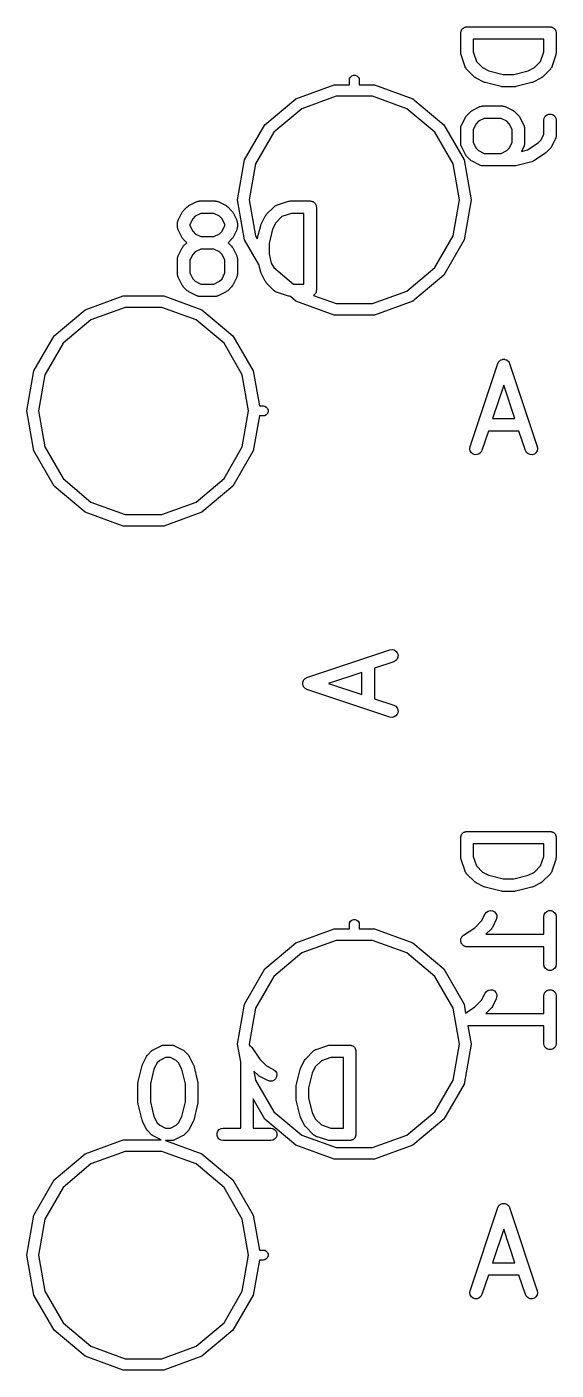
# Model space of a CAD drawing. Extents: x 102.4 to 200.8, y -140.7 to -44.8.
# Drawn here: x 124.32 to 130.7, y -73.78 to -57.61 of the extents above; entities that cross this region are included whole.
import ezdxf

# ---------------------------------------------------------------- set-up
doc = ezdxf.new("R2010")
doc.units = 0
doc.header["$MEASUREMENT"] = 0
doc.layers.add('BLACK', color=7, linetype='CONTINUOUS')

msp = doc.modelspace()

# ---------------------------------------------------------------- linework, layer by layer
at = {"layer": 'BLACK', "linetype": 'CONTINUOUS'}
for p, q in [((129.552, -57.6819), (129.554, -57.6754)), ((129.552, -57.92), (129.552, -57.6819)), ((129.554, -57.6689), (129.556, -57.6627)), ((129.554, -57.6754), (129.554, -57.6689)), ((129.556, -57.6627), (129.557, -57.6563)), ((129.557, -57.6563), (129.56, -57.6506)), ((129.56, -57.6506), (129.562, -57.6444)), ((129.562, -57.6444), (129.567, -57.6394)), ((129.567, -57.6394), (129.57, -57.6337)), ((129.57, -57.6337), (129.575, -57.6295)), ((129.575, -57.6295), (129.579, -57.6245)), ((129.579, -57.6245), (129.585, -57.6212)), ((129.585, -57.6212), (129.59, -57.617)), ((129.59, -57.617), (129.596, -57.6147)), ((129.596, -57.6147), (129.602, -57.6114)), ((129.602, -57.6114), (129.608, -57.6103)), ((129.608, -57.6103), (129.614, -57.608)), ((129.614, -57.608), (129.621, -57.608)), ((129.621, -57.608), (129.627, -57.6069)), ((129.627, -57.6069), (130.627, -57.6069)), ((130.627, -57.6069), (130.634, -57.608)), ((130.634, -57.608), (130.64, -57.608)), ((130.64, -57.608), (130.647, -57.6103)), ((130.647, -57.6103), (130.653, -57.6114)), ((130.653, -57.6114), (130.659, -57.6147)), ((130.659, -57.6147), (130.665, -57.617)), ((130.665, -57.617), (130.67, -57.6212)), ((130.67, -57.6212), (130.676, -57.6245)), ((130.676, -57.6245), (130.68, -57.6295)), ((130.68, -57.6295), (130.685, -57.6337)), ((130.685, -57.6337), (130.688, -57.6394)), ((130.688, -57.6394), (130.692, -57.6444)), ((130.692, -57.6444), (130.695, -57.6506)), ((130.695, -57.6506), (130.698, -57.6563)), ((130.698, -57.6563), (130.699, -57.6627)), ((130.699, -57.6627), (130.701, -57.6689)), ((130.701, -57.6689), (130.701, -57.6754)), ((130.701, -57.6754), (130.702, -57.6819)), ((130.702, -57.6819), (130.702, -57.92)), ((129.702, -57.7569), (129.702, -57.9078)), ((130.552, -57.7569), (129.702, -57.7569)), ((130.552, -57.9078), (130.552, -57.7569)), ((129.554, -57.9318), (129.552, -57.92)), ((129.556, -57.9437), (129.554, -57.9318)), ((129.604, -58.0866), (129.556, -57.9437)), ((129.702, -57.9078), (129.741, -58.0223)), ((129.741, -58.0223), (129.815, -58.0965)), ((130.44, -58.0965), (130.514, -58.0223)), ((130.514, -58.0223), (130.552, -57.9078)), ((130.699, -57.9437), (130.651, -58.0866)), ((130.7, -57.9318), (130.699, -57.9437)), ((130.702, -57.92), (130.7, -57.9318)), ((128.223, -58.2108), (128.24, -58.1972)), ((128.24, -58.1972), (128.259, -58.19)), ((128.259, -58.19), (128.281, -58.19)), ((128.281, -58.19), (128.3, -58.1972)), ((128.3, -58.1972), (128.317, -58.2108)), ((129.606, -58.0904), (129.604, -58.0866)), ((129.607, -58.0946), (129.606, -58.0904)), ((129.612, -58.1017), (129.607, -58.0946)), ((129.616, -58.1095), (129.612, -58.1017)), ((129.619, -58.1123), (129.616, -58.1095)), ((129.622, -58.1159), (129.619, -58.1123)), ((129.717, -58.2111), (129.622, -58.1159)), ((129.815, -58.0965), (129.892, -58.1349)), ((129.892, -58.1349), (130.065, -58.1783)), ((130.065, -58.1783), (130.19, -58.1783)), ((130.19, -58.1783), (130.363, -58.1349)), ((130.363, -58.1349), (130.44, -58.0965)), ((130.633, -58.1159), (130.538, -58.2111)), ((130.635, -58.1123), (130.633, -58.1159)), ((130.639, -58.1095), (130.635, -58.1123)), ((130.643, -58.1018), (130.639, -58.1095)), ((130.648, -58.0946), (130.643, -58.1018)), ((130.649, -58.0904), (130.648, -58.0946)), ((130.651, -58.0866), (130.649, -58.0904)), ((127.567, -58.472), (128.026, -58.305)), ((128.026, -58.305), (128.21, -58.305)), ((128.21, -58.2448), (128.213, -58.2292)), ((128.21, -58.305), (128.21, -58.2448)), ((128.213, -58.2292), (128.223, -58.2108)), ((128.317, -58.2108), (128.327, -58.2292)), ((128.327, -58.2292), (128.33, -58.2448)), ((128.33, -58.2448), (128.33, -58.305)), ((128.33, -58.305), (128.514, -58.305)), ((128.514, -58.305), (128.973, -58.472)), ((129.727, -58.218), (129.717, -58.2111)), ((129.737, -58.2252), (129.727, -58.218)), ((129.832, -58.2728), (129.737, -58.2252)), ((129.84, -58.2751), (129.832, -58.2728)), ((129.847, -58.2785), (129.84, -58.2751)), ((130.038, -58.3261), (129.847, -58.2785)), ((130.047, -58.3267), (130.038, -58.3261)), ((130.056, -58.3283), (130.047, -58.3267)), ((130.199, -58.3283), (130.056, -58.3283)), ((130.208, -58.3267), (130.199, -58.3283)), ((130.217, -58.3261), (130.208, -58.3267)), ((130.407, -58.2785), (130.217, -58.3261)), ((130.415, -58.2751), (130.407, -58.2785)), ((130.423, -58.2728), (130.415, -58.2751)), ((130.518, -58.2252), (130.423, -58.2728)), ((130.528, -58.218), (130.518, -58.2252)), ((130.538, -58.2111), (130.528, -58.218)), ((127.193, -58.786), (127.567, -58.472)), ((128.05, -58.4429), (127.637, -58.5933)), ((128.49, -58.4429), (128.05, -58.4429)), ((128.903, -58.5933), (128.49, -58.4429)), ((128.973, -58.472), (129.347, -58.786)), ((127.637, -58.5933), (127.3, -58.876)), ((129.24, -58.876), (128.903, -58.5933)), ((129.608, -58.696), (129.615, -58.6863)), ((129.615, -58.6863), (129.622, -58.6765)), ((129.622, -58.6765), (129.67, -58.6289)), ((129.67, -58.6289), (129.679, -58.622)), ((129.679, -58.622), (129.689, -58.6148)), ((129.689, -58.6148), (129.784, -58.5672)), ((129.784, -58.5672), (129.788, -58.566)), ((129.788, -58.566), (129.792, -58.5638)), ((129.792, -58.5638), (129.801, -58.5623)), ((129.801, -58.5623), (129.809, -58.5598)), ((129.809, -58.5598), (129.814, -58.56)), ((129.814, -58.56), (129.818, -58.5593)), ((129.818, -58.5593), (130.056, -58.5593)), ((130.056, -58.5593), (130.06, -58.56)), ((130.06, -58.56), (130.065, -58.5598)), ((130.065, -58.5598), (130.073, -58.5623)), ((130.073, -58.5623), (130.082, -58.5638)), ((130.082, -58.5638), (130.085, -58.566)), ((130.085, -58.566), (130.089, -58.5672)), ((130.089, -58.5672), (130.185, -58.6148)), ((130.185, -58.6148), (130.194, -58.622)), ((130.194, -58.622), (130.204, -58.6289)), ((130.204, -58.6289), (130.252, -58.6765)), ((130.252, -58.6765), (130.259, -58.6863)), ((130.259, -58.6863), (130.266, -58.696)), ((130.557, -58.7039), (130.57, -58.6813)), ((130.57, -58.6813), (130.59, -58.6646)), ((130.59, -58.6646), (130.614, -58.6557)), ((130.614, -58.6557), (130.64, -58.6557)), ((130.64, -58.6557), (130.665, -58.6646)), ((130.665, -58.6646), (130.685, -58.6813)), ((130.685, -58.6813), (130.698, -58.7039)), ((126.948, -59.209), (127.193, -58.786)), ((129.347, -58.786), (129.592, -59.209)), ((129.552, -58.8248), (129.553, -58.8205)), ((129.552, -59.0152), (129.552, -58.8248)), ((129.553, -58.8162), (129.555, -58.8078)), ((129.553, -58.8205), (129.553, -58.8162)), ((129.555, -58.8078), (129.557, -58.7991)), ((129.557, -58.7991), (129.559, -58.7954)), ((129.559, -58.7954), (129.56, -58.7912)), ((129.56, -58.7912), (129.608, -58.696)), ((129.737, -58.7739), (129.702, -58.8425)), ((129.702, -58.8425), (129.702, -58.9975)), ((129.767, -58.7435), (129.737, -58.7739)), ((129.836, -58.7093), (129.767, -58.7435)), ((130.038, -58.7093), (129.836, -58.7093)), ((130.107, -58.7435), (130.038, -58.7093)), ((130.137, -58.7739), (130.107, -58.7435)), ((130.171, -58.8425), (130.137, -58.7739)), ((130.171, -58.9975), (130.171, -58.8425)), ((130.266, -58.696), (130.314, -58.7912)), ((130.314, -58.7912), (130.315, -58.7954)), ((130.315, -58.7954), (130.317, -58.7991)), ((130.317, -58.7991), (130.318, -58.8078)), ((130.318, -58.8078), (130.321, -58.8162)), ((130.321, -58.8162), (130.321, -58.8205)), ((130.321, -58.8205), (130.321, -58.8248)), ((130.321, -58.8248), (130.321, -59.0152)), ((130.552, -58.7295), (130.557, -58.7039)), ((130.552, -58.9023), (130.552, -58.7295)), ((130.698, -58.7039), (130.702, -58.7295)), ((130.702, -58.7295), (130.702, -58.92)), ((127.3, -58.876), (127.08, -59.2569)), ((129.46, -59.2569), (129.24, -58.876)), ((129.702, -58.9975), (129.737, -59.066)), ((130.137, -59.066), (130.171, -58.9975)), ((130.358, -59.0885), (130.484, -59.0046)), ((130.484, -59.0046), (130.518, -58.9708)), ((130.518, -58.9708), (130.552, -58.9023)), ((130.694, -58.9535), (130.647, -59.0488)), ((130.696, -58.9494), (130.694, -58.9535)), ((130.698, -58.9457), (130.696, -58.9494)), ((130.699, -58.937), (130.698, -58.9457)), ((130.702, -58.9286), (130.699, -58.937)), ((130.702, -58.92), (130.702, -58.9243)), ((130.702, -58.9243), (130.702, -58.9286)), ((129.553, -59.0195), (129.552, -59.0152)), ((129.553, -59.0238), (129.553, -59.0195)), ((129.555, -59.0322), (129.553, -59.0238)), ((129.557, -59.0409), (129.555, -59.0322)), ((129.559, -59.0446), (129.557, -59.0409)), ((129.56, -59.0488), (129.559, -59.0446)), ((129.608, -59.144), (129.56, -59.0488)), ((129.615, -59.1537), (129.608, -59.144)), ((129.622, -59.1635), (129.615, -59.1537)), ((129.67, -59.2111), (129.622, -59.1635)), ((129.737, -59.066), (129.767, -59.0965)), ((129.767, -59.0965), (129.836, -59.1307)), ((129.836, -59.1307), (130.038, -59.1307)), ((130.038, -59.1307), (130.107, -59.0965)), ((130.107, -59.0965), (130.137, -59.066)), ((130.314, -59.0488), (130.284, -59.107)), ((130.284, -59.107), (130.358, -59.0885)), ((130.315, -59.0446), (130.314, -59.0488)), ((130.317, -59.0409), (130.315, -59.0446)), ((130.318, -59.0322), (130.317, -59.0409)), ((130.321, -59.0238), (130.318, -59.0322)), ((130.321, -59.0152), (130.321, -59.0195)), ((130.321, -59.0195), (130.321, -59.0238)), ((130.574, -59.1253), (130.431, -59.2205)), ((130.579, -59.1201), (130.574, -59.1253)), ((130.585, -59.1159), (130.579, -59.1201)), ((130.633, -59.0683), (130.585, -59.1159)), ((130.64, -59.0584), (130.633, -59.0683)), ((130.647, -59.0488), (130.64, -59.0584)), ((126.864, -59.69), (126.948, -59.209)), ((127.08, -59.2569), (127.004, -59.69)), ((129.536, -59.69), (129.46, -59.2569)), ((129.592, -59.209), (129.676, -59.69)), ((129.679, -59.218), (129.67, -59.2111)), ((129.689, -59.2252), (129.679, -59.218)), ((129.784, -59.2728), (129.689, -59.2252)), ((129.788, -59.274), (129.784, -59.2728)), ((129.792, -59.2762), (129.788, -59.274)), ((129.801, -59.2777), (129.792, -59.2762)), ((129.809, -59.2802), (129.801, -59.2777)), ((129.814, -59.28), (129.809, -59.2802)), ((129.818, -59.2807), (129.814, -59.28)), ((130.199, -59.2807), (129.818, -59.2807)), ((130.208, -59.2791), (130.199, -59.2807)), ((130.217, -59.2785), (130.208, -59.2791)), ((130.407, -59.2309), (130.217, -59.2785)), ((130.419, -59.2257), (130.407, -59.2309)), ((130.431, -59.2205), (130.419, -59.2257)), ((126.202, -59.8294), (126.209, -59.8196)), ((126.209, -59.8196), (126.256, -59.772)), ((126.256, -59.772), (126.266, -59.7651)), ((126.266, -59.7651), (126.276, -59.7579)), ((126.276, -59.7579), (126.371, -59.7103)), ((126.371, -59.7103), (126.375, -59.7091)), ((126.375, -59.7091), (126.379, -59.7069)), ((126.379, -59.7069), (126.388, -59.7054)), ((126.388, -59.7054), (126.396, -59.7029)), ((126.396, -59.7029), (126.401, -59.7031)), ((126.401, -59.7031), (126.405, -59.7024)), ((126.405, -59.7024), (126.595, -59.7024)), ((126.595, -59.7024), (126.599, -59.7031)), ((126.599, -59.7031), (126.604, -59.7029)), ((126.604, -59.7029), (126.612, -59.7054)), ((126.612, -59.7054), (126.621, -59.7069)), ((126.621, -59.7069), (126.625, -59.7091)), ((126.625, -59.7091), (126.629, -59.7103)), ((126.629, -59.7103), (126.724, -59.7579)), ((126.724, -59.7579), (126.734, -59.7651)), ((126.734, -59.7651), (126.744, -59.772)), ((126.744, -59.772), (126.791, -59.8196)), ((126.791, -59.8196), (126.798, -59.8294)), ((126.948, -60.171), (126.864, -59.69)), ((127.004, -59.69), (127.08, -60.1231)), ((127.209, -59.8672), (127.304, -59.772)), ((127.304, -59.772), (127.308, -59.7695)), ((127.308, -59.7695), (127.311, -59.7663)), ((127.311, -59.7663), (127.318, -59.7621)), ((127.318, -59.7621), (127.325, -59.757)), ((127.325, -59.757), (127.33, -59.7559)), ((127.33, -59.7559), (127.333, -59.7538)), ((127.333, -59.7538), (127.476, -59.7062)), ((127.476, -59.7062), (127.488, -59.7045)), ((127.488, -59.7045), (127.5, -59.7024)), ((127.5, -59.7024), (127.738, -59.7024)), ((127.738, -59.7024), (127.745, -59.7035)), ((127.745, -59.7035), (127.751, -59.7035)), ((127.751, -59.7035), (127.757, -59.7058)), ((127.757, -59.7058), (127.764, -59.7069)), ((127.764, -59.7069), (127.769, -59.7102)), ((127.769, -59.7102), (127.776, -59.7124)), ((127.776, -59.7124), (127.781, -59.7166)), ((127.781, -59.7166), (127.786, -59.7199)), ((127.786, -59.7199), (127.791, -59.725)), ((127.791, -59.725), (127.796, -59.7292)), ((127.796, -59.7292), (127.799, -59.7349)), ((127.799, -59.7349), (127.803, -59.7399)), ((127.803, -59.7399), (127.805, -59.746)), ((127.805, -59.746), (127.809, -59.7517)), ((127.809, -59.7517), (127.81, -59.7582)), ((127.81, -59.7582), (127.812, -59.7644)), ((127.812, -59.7644), (127.812, -59.7709)), ((127.812, -59.7709), (127.813, -59.7774)), ((127.813, -59.7774), (127.813, -60.7774)), ((129.46, -60.1231), (129.536, -59.69)), ((129.676, -59.69), (129.592, -60.171)), ((126.139, -59.9679), (126.14, -59.9636)), ((126.139, -60.0155), (126.139, -59.9679)), ((126.14, -59.9593), (126.142, -59.9509)), ((126.14, -59.9636), (126.14, -59.9593)), ((126.142, -59.9509), (126.144, -59.9422)), ((126.144, -59.9422), (126.146, -59.9385)), ((126.146, -59.9385), (126.147, -59.9343)), ((126.147, -59.9343), (126.195, -59.8391)), ((126.195, -59.8391), (126.202, -59.8294)), ((126.324, -59.917), (126.289, -59.9856)), ((126.354, -59.8866), (126.324, -59.917)), ((126.422, -59.8524), (126.354, -59.8866)), ((126.578, -59.8524), (126.422, -59.8524)), ((126.646, -59.8866), (126.578, -59.8524)), ((126.676, -59.917), (126.646, -59.8866)), ((126.711, -59.9856), (126.676, -59.917)), ((126.798, -59.8294), (126.805, -59.8391)), ((126.805, -59.8391), (126.853, -59.9343)), ((126.853, -59.9343), (126.854, -59.9385)), ((126.854, -59.9385), (126.856, -59.9422)), ((126.856, -59.9422), (126.858, -59.9509)), ((126.858, -59.9509), (126.86, -59.9593)), ((126.86, -59.9593), (126.86, -59.9636)), ((126.86, -59.9636), (126.861, -59.9679)), ((126.861, -59.9679), (126.861, -60.0155)), ((127.145, -59.9898), (127.147, -59.9819)), ((127.147, -59.9819), (127.195, -59.8867)), ((127.195, -59.8867), (127.202, -59.877)), ((127.202, -59.877), (127.209, -59.8672)), ((127.324, -59.9647), (127.285, -60.0417)), ((127.398, -59.8906), (127.324, -59.9647)), ((127.512, -59.8524), (127.398, -59.8906)), ((127.663, -59.8524), (127.512, -59.8524)), ((127.663, -60.7024), (127.663, -59.8524)), ((126.14, -60.0197), (126.139, -60.0155)), ((126.14, -60.024), (126.14, -60.0197)), ((126.142, -60.0325), (126.14, -60.024)), ((126.144, -60.0411), (126.142, -60.0325)), ((126.146, -60.0449), (126.144, -60.0411)), ((126.147, -60.049), (126.146, -60.0449)), ((126.195, -60.1443), (126.147, -60.049)), ((126.202, -60.1539), (126.195, -60.1443)), ((126.289, -59.9856), (126.289, -59.9978)), ((126.289, -59.9978), (126.324, -60.0663)), ((126.324, -60.0663), (126.354, -60.0967)), ((126.354, -60.0967), (126.422, -60.131)), ((126.422, -60.131), (126.578, -60.131)), ((126.578, -60.131), (126.646, -60.0967)), ((126.646, -60.0967), (126.676, -60.0663)), ((126.676, -60.0663), (126.711, -59.9978)), ((126.711, -59.9978), (126.711, -59.9856)), ((126.805, -60.1443), (126.798, -60.1539)), ((126.853, -60.049), (126.805, -60.1443)), ((126.854, -60.0449), (126.853, -60.049)), ((126.856, -60.0411), (126.854, -60.0449)), ((126.858, -60.0325), (126.856, -60.0411)), ((126.86, -60.0241), (126.858, -60.0325)), ((126.861, -60.0155), (126.86, -60.0197)), ((126.86, -60.0197), (126.86, -60.0241)), ((127.08, -60.1231), (127.101, -60.1595)), ((127.101, -60.1595), (127.142, -59.9973)), ((127.142, -59.9973), (127.145, -59.9898)), ((127.285, -60.0417), (127.242, -60.2152)), ((129.24, -60.504), (129.46, -60.1231)), ((126.147, -60.3629), (126.195, -60.2676)), ((126.195, -60.2676), (126.202, -60.258)), ((126.209, -60.1637), (126.202, -60.1539)), ((126.202, -60.258), (126.209, -60.2482)), ((126.251, -60.206), (126.209, -60.1637)), ((126.209, -60.2482), (126.251, -60.206)), ((126.422, -60.281), (126.354, -60.3152)), ((126.578, -60.281), (126.422, -60.281)), ((126.646, -60.3152), (126.578, -60.281)), ((126.791, -60.1637), (126.749, -60.206)), ((126.749, -60.206), (126.791, -60.2482)), ((126.798, -60.1539), (126.791, -60.1637)), ((126.791, -60.2482), (126.798, -60.258)), ((126.798, -60.258), (126.805, -60.2676)), ((126.805, -60.2676), (126.853, -60.3629)), ((127.119, -60.4657), (126.948, -60.171)), ((127.242, -60.2152), (127.242, -60.3396)), ((129.592, -60.171), (129.347, -60.594)), ((126.139, -60.3964), (126.14, -60.3922)), ((126.139, -60.5869), (126.139, -60.3964)), ((126.14, -60.3879), (126.142, -60.3794)), ((126.14, -60.3922), (126.14, -60.3879)), ((126.142, -60.3794), (126.144, -60.3708)), ((126.144, -60.3708), (126.146, -60.367)), ((126.146, -60.367), (126.147, -60.3629)), ((126.324, -60.3456), (126.289, -60.4141)), ((126.289, -60.4141), (126.289, -60.5692)), ((126.354, -60.3152), (126.324, -60.3456)), ((126.676, -60.3456), (126.646, -60.3152)), ((126.711, -60.4141), (126.676, -60.3456)), ((126.711, -60.5692), (126.711, -60.4141)), ((126.853, -60.3629), (126.854, -60.367)), ((126.854, -60.367), (126.856, -60.3708)), ((126.856, -60.3708), (126.858, -60.3794)), ((126.858, -60.3794), (126.86, -60.3879)), ((126.86, -60.3879), (126.86, -60.3922)), ((126.86, -60.3922), (126.861, -60.3964)), ((126.861, -60.3964), (126.861, -60.5869)), ((127.142, -60.5575), (127.119, -60.4657)), ((127.242, -60.3396), (127.27, -60.4517)), ((127.27, -60.4517), (127.3, -60.504)), ((126.14, -60.5912), (126.139, -60.5869)), ((126.14, -60.5955), (126.14, -60.5912)), ((126.142, -60.6039), (126.14, -60.5955)), ((126.144, -60.6126), (126.142, -60.6039)), ((126.146, -60.6163), (126.144, -60.6126)), ((126.147, -60.6204), (126.146, -60.6163)), ((126.195, -60.7157), (126.147, -60.6204)), ((126.289, -60.5692), (126.324, -60.6377)), ((126.676, -60.6377), (126.711, -60.5692)), ((126.853, -60.6204), (126.805, -60.7157)), ((126.854, -60.6163), (126.853, -60.6204)), ((126.856, -60.6126), (126.854, -60.6163)), ((126.858, -60.6039), (126.856, -60.6126)), ((126.86, -60.5955), (126.858, -60.6039)), ((126.861, -60.5869), (126.86, -60.5912)), ((126.86, -60.5912), (126.86, -60.5955)), ((127.145, -60.565), (127.142, -60.5575)), ((127.147, -60.5728), (127.145, -60.565)), ((127.195, -60.6681), (127.147, -60.5728)), ((127.3, -60.504), (127.536, -60.7024)), ((128.903, -60.7867), (129.24, -60.504)), ((129.347, -60.594), (128.973, -60.908)), ((126.202, -60.7253), (126.195, -60.7157)), ((126.209, -60.7352), (126.202, -60.7253)), ((126.256, -60.7828), (126.209, -60.7352)), ((126.266, -60.7897), (126.256, -60.7828)), ((126.276, -60.7968), (126.266, -60.7897)), ((126.324, -60.6377), (126.354, -60.6681)), ((126.354, -60.6681), (126.422, -60.7024)), ((126.422, -60.7024), (126.578, -60.7024)), ((126.578, -60.7024), (126.646, -60.6681)), ((126.646, -60.6681), (126.676, -60.6377)), ((126.734, -60.7897), (126.724, -60.7968)), ((126.744, -60.7828), (126.734, -60.7897)), ((126.791, -60.7352), (126.744, -60.7828)), ((126.798, -60.7253), (126.791, -60.7352)), ((126.805, -60.7157), (126.798, -60.7253)), ((127.202, -60.6777), (127.195, -60.6681)), ((127.209, -60.6876), (127.202, -60.6777)), ((127.304, -60.7828), (127.209, -60.6876)), ((127.308, -60.7853), (127.304, -60.7828)), ((127.311, -60.7885), (127.308, -60.7853)), ((127.318, -60.7927), (127.311, -60.7885)), ((127.536, -60.7024), (127.663, -60.7024)), ((127.812, -60.7904), (127.81, -60.7966)), ((127.813, -60.7774), (127.812, -60.7838)), ((127.812, -60.7838), (127.812, -60.7904)), ((128.49, -60.9371), (128.903, -60.7867)), ((125.027, -61.012), (125.486, -60.845)), ((125.486, -60.845), (125.974, -60.845)), ((125.974, -60.845), (126.433, -61.012)), ((126.371, -60.8445), (126.276, -60.7968)), ((126.375, -60.8457), (126.371, -60.8445)), ((126.379, -60.8479), (126.375, -60.8457)), ((126.388, -60.8494), (126.379, -60.8479)), ((126.396, -60.8519), (126.388, -60.8494)), ((126.401, -60.8516), (126.396, -60.8519)), ((126.405, -60.8524), (126.401, -60.8516)), ((126.595, -60.8524), (126.405, -60.8524)), ((126.599, -60.8516), (126.595, -60.8524)), ((126.604, -60.8519), (126.599, -60.8516)), ((126.612, -60.8494), (126.604, -60.8519)), ((126.621, -60.8479), (126.612, -60.8494)), ((126.625, -60.8457), (126.621, -60.8479)), ((126.629, -60.8445), (126.625, -60.8457)), ((126.724, -60.7968), (126.629, -60.8445)), ((127.325, -60.7977), (127.318, -60.7927)), ((127.33, -60.7989), (127.325, -60.7977)), ((127.333, -60.8009), (127.33, -60.7989)), ((127.476, -60.8485), (127.333, -60.8009)), ((127.488, -60.8503), (127.476, -60.8485)), ((127.5, -60.8524), (127.488, -60.8503)), ((127.501, -60.8524), (127.5, -60.8524)), ((127.567, -60.908), (127.501, -60.8524)), ((128.026, -61.075), (127.567, -60.908)), ((127.781, -60.8381), (127.78, -60.8388)), ((127.78, -60.8388), (128.05, -60.9371)), ((127.786, -60.8348), (127.781, -60.8381)), ((127.791, -60.8298), (127.786, -60.8348)), ((127.796, -60.8256), (127.791, -60.8298)), ((127.799, -60.8199), (127.796, -60.8256)), ((127.803, -60.8149), (127.799, -60.8199)), ((127.805, -60.8087), (127.803, -60.8149)), ((127.809, -60.803), (127.805, -60.8087)), ((127.81, -60.7966), (127.809, -60.803)), ((128.05, -60.9371), (128.49, -60.9371)), ((128.973, -60.908), (128.514, -61.075)), ((124.653, -61.326), (125.027, -61.012)), ((125.51, -60.9829), (125.097, -61.1333)), ((125.95, -60.9829), (125.51, -60.9829)), ((126.363, -61.1333), (125.95, -60.9829)), ((126.433, -61.012), (126.807, -61.326)), ((128.514, -61.075), (128.026, -61.075)), ((125.097, -61.1333), (124.76, -61.416)), ((126.7, -61.416), (126.363, -61.1333)), ((124.408, -61.749), (124.653, -61.326)), ((124.76, -61.416), (124.54, -61.7969)), ((126.92, -61.7969), (126.7, -61.416)), ((126.807, -61.326), (127.052, -61.749)), ((124.324, -62.23), (124.408, -61.749)), ((127.052, -61.749), (127.126, -62.17)), ((129.666, -62.6587), (129.999, -61.6587)), ((129.999, -61.6587), (130, -61.6568)), ((130, -61.6548), (130.006, -61.6454)), ((130, -61.6568), (130, -61.6548)), ((130.006, -61.6454), (130.011, -61.6358)), ((130.011, -61.6358), (130.013, -61.6344)), ((130.013, -61.6344), (130.014, -61.6326)), ((130.014, -61.6326), (130.023, -61.6258)), ((130.023, -61.6258), (130.031, -61.6185)), ((130.031, -61.6185), (130.033, -61.6177)), ((130.033, -61.6177), (130.034, -61.6164)), ((130.034, -61.6164), (130.045, -61.6129)), ((130.045, -61.6129), (130.055, -61.6089)), ((130.055, -61.6089), (130.057, -61.6088)), ((130.057, -61.6088), (130.059, -61.6082)), ((130.059, -61.6082), (130.07, -61.6085)), ((130.07, -61.6085), (130.081, -61.6082)), ((130.081, -61.6082), (130.083, -61.6088)), ((130.083, -61.6088), (130.085, -61.6089)), ((130.085, -61.6089), (130.095, -61.6129)), ((130.095, -61.6129), (130.106, -61.6164)), ((130.106, -61.6164), (130.107, -61.6177)), ((130.107, -61.6177), (130.109, -61.6185)), ((130.109, -61.6185), (130.117, -61.6258)), ((130.117, -61.6258), (130.126, -61.6326)), ((130.126, -61.6326), (130.127, -61.6344)), ((130.127, -61.6344), (130.129, -61.6358)), ((130.129, -61.6358), (130.134, -61.6454)), ((130.134, -61.6454), (130.14, -61.6548)), ((130.14, -61.6548), (130.14, -61.6568)), ((130.14, -61.6568), (130.141, -61.6587)), ((130.141, -61.6587), (130.474, -62.6587)), ((124.54, -61.7969), (124.464, -62.23)), ((126.996, -62.23), (126.92, -61.7969)), ((130.07, -61.9195), (129.936, -62.3217)), ((130.204, -62.3217), (130.07, -61.9195)), ((124.408, -62.711), (124.324, -62.23)), ((124.464, -62.23), (124.54, -62.6631)), ((126.92, -62.6631), (126.996, -62.23)), ((127.126, -62.17), (127.175, -62.17)), ((127.175, -62.17), (127.191, -62.1727)), ((127.191, -62.1727), (127.209, -62.1833)), ((127.209, -62.1833), (127.223, -62.1995)), ((127.223, -62.1995), (127.23, -62.2194)), ((127.23, -62.2406), (127.223, -62.2605)), ((127.23, -62.2194), (127.23, -62.2406)), ((127.126, -62.29), (127.052, -62.711)), ((127.175, -62.29), (127.126, -62.29)), ((127.191, -62.2873), (127.175, -62.29)), ((127.209, -62.2767), (127.191, -62.2873)), ((127.223, -62.2605), (127.209, -62.2767)), ((129.936, -62.3217), (130.204, -62.3217)), ((129.886, -62.4717), (129.808, -62.7061)), ((130.254, -62.4717), (129.886, -62.4717)), ((130.332, -62.7061), (130.254, -62.4717)), ((124.653, -63.134), (124.408, -62.711)), ((124.54, -62.6631), (124.76, -63.044)), ((126.7, -63.044), (126.92, -62.6631)), ((127.052, -62.711), (126.807, -63.134)), ((129.662, -62.6844), (129.666, -62.6587)), ((129.667, -62.7099), (129.662, -62.6844)), ((129.681, -62.7321), (129.667, -62.7099)), ((129.701, -62.7483), (129.681, -62.7321)), ((129.795, -62.729), (129.776, -62.7463)), ((129.808, -62.7061), (129.795, -62.729)), ((130.345, -62.729), (130.332, -62.7061)), ((130.364, -62.7463), (130.345, -62.729)), ((130.459, -62.7321), (130.439, -62.7483)), ((130.473, -62.7099), (130.459, -62.7321)), ((130.478, -62.6844), (130.473, -62.7099)), ((130.474, -62.6587), (130.478, -62.6844)), ((129.726, -62.7566), (129.701, -62.7483)), ((129.752, -62.7559), (129.726, -62.7566)), ((129.776, -62.7463), (129.752, -62.7559)), ((130.388, -62.7559), (130.364, -62.7463)), ((130.414, -62.7566), (130.388, -62.7559)), ((130.439, -62.7483), (130.414, -62.7566)), ((124.76, -63.044), (125.097, -63.3267)), ((126.363, -63.3267), (126.7, -63.044)), ((125.027, -63.448), (124.653, -63.134)), ((126.807, -63.134), (126.433, -63.448)), ((125.097, -63.3267), (125.51, -63.4771)), ((125.95, -63.4771), (126.363, -63.3267)), ((125.486, -63.615), (125.027, -63.448)), ((125.51, -63.4771), (125.95, -63.4771)), ((126.433, -63.448), (125.974, -63.615)), ((125.974, -63.615), (125.486, -63.615)), ((127.699, -65.4388), (128.699, -65.1055)), ((128.699, -65.1055), (128.724, -65.1017)), ((128.724, -65.1017), (128.75, -65.1069)), ((128.75, -65.1069), (128.772, -65.1206)), ((128.772, -65.1206), (128.788, -65.141)), ((128.788, -65.141), (128.797, -65.1657)), ((128.746, -65.2478), (128.512, -65.326)), ((128.769, -65.2354), (128.746, -65.2478)), ((128.786, -65.2159), (128.769, -65.2354)), ((128.796, -65.1917), (128.786, -65.2159)), ((128.797, -65.1657), (128.796, -65.1917)), ((127.653, -65.4847), (127.656, -65.4743)), ((127.656, -65.4743), (127.658, -65.4727)), ((127.658, -65.4707), (127.666, -65.4625)), ((127.658, -65.4727), (127.658, -65.4707)), ((127.666, -65.4625), (127.673, -65.4539)), ((127.673, -65.4539), (127.674, -65.4528)), ((127.674, -65.4528), (127.676, -65.4513)), ((127.676, -65.4513), (127.685, -65.446)), ((127.685, -65.446), (127.695, -65.4402)), ((127.695, -65.4402), (127.697, -65.4398)), ((127.697, -65.4398), (127.699, -65.4388)), ((128.362, -65.376), (127.96, -65.51)), ((128.362, -65.644), (128.362, -65.376)), ((128.512, -65.326), (128.512, -65.694)), ((127.648, -65.499), (127.649, -65.497)), ((127.648, -65.51), (127.648, -65.499)), ((127.648, -65.521), (127.648, -65.51)), ((127.649, -65.523), (127.648, -65.521)), ((127.649, -65.495), (127.653, -65.4847)), ((127.649, -65.497), (127.649, -65.495)), ((127.649, -65.525), (127.649, -65.523)), ((127.653, -65.5353), (127.649, -65.525)), ((127.656, -65.5457), (127.653, -65.5353)), ((127.658, -65.5473), (127.656, -65.5457)), ((127.658, -65.5493), (127.658, -65.5473)), ((127.666, -65.5575), (127.658, -65.5493)), ((127.673, -65.5661), (127.666, -65.5575)), ((127.674, -65.5672), (127.673, -65.5661)), ((127.676, -65.5687), (127.674, -65.5672)), ((127.685, -65.574), (127.676, -65.5687)), ((127.695, -65.5797), (127.685, -65.574)), ((127.697, -65.5802), (127.695, -65.5797)), ((127.699, -65.5812), (127.697, -65.5802)), ((128.699, -65.9145), (127.699, -65.5812)), ((127.96, -65.51), (128.362, -65.644)), ((128.512, -65.694), (128.746, -65.7722)), ((128.746, -65.7722), (128.769, -65.7846)), ((128.769, -65.7846), (128.786, -65.8041)), ((128.786, -65.8041), (128.796, -65.8283)), ((128.724, -65.9183), (128.699, -65.9145)), ((128.75, -65.9131), (128.724, -65.9183)), ((128.772, -65.8994), (128.75, -65.9131)), ((128.788, -65.879), (128.772, -65.8994)), ((128.797, -65.8543), (128.788, -65.879)), ((128.796, -65.8283), (128.797, -65.8543)), ((129.552, -67.3657), (129.554, -67.3593)), ((129.552, -67.6038), (129.552, -67.3657)), ((129.554, -67.3527), (129.556, -67.3465)), ((129.554, -67.3593), (129.554, -67.3527)), ((129.556, -67.3465), (129.557, -67.3401)), ((129.557, -67.3401), (129.56, -67.3344)), ((129.56, -67.3344), (129.562, -67.3282)), ((129.562, -67.3282), (129.567, -67.3232)), ((129.567, -67.3232), (129.57, -67.3175)), ((129.57, -67.3175), (129.575, -67.3133)), ((129.575, -67.3133), (129.579, -67.3083)), ((129.579, -67.3083), (129.585, -67.305)), ((129.585, -67.305), (129.59, -67.3008)), ((129.59, -67.3008), (129.596, -67.2985)), ((129.596, -67.2985), (129.602, -67.2952)), ((129.602, -67.2952), (129.608, -67.2941)), ((129.608, -67.2941), (129.614, -67.2919)), ((129.614, -67.2919), (129.621, -67.2919)), ((129.621, -67.2919), (129.627, -67.2907)), ((129.627, -67.2907), (130.627, -67.2907)), ((130.627, -67.2907), (130.634, -67.2919)), ((130.634, -67.2919), (130.64, -67.2919)), ((130.64, -67.2919), (130.647, -67.2941)), ((130.647, -67.2941), (130.653, -67.2952)), ((130.653, -67.2952), (130.659, -67.2985)), ((130.659, -67.2985), (130.665, -67.3008)), ((130.665, -67.3008), (130.67, -67.305)), ((130.67, -67.305), (130.676, -67.3083)), ((130.676, -67.3083), (130.68, -67.3133)), ((130.68, -67.3133), (130.685, -67.3175)), ((130.685, -67.3175), (130.688, -67.3232)), ((130.688, -67.3232), (130.692, -67.3282)), ((130.692, -67.3282), (130.695, -67.3344)), ((130.695, -67.3344), (130.698, -67.3401)), ((130.698, -67.3401), (130.699, -67.3465)), ((130.699, -67.3465), (130.701, -67.3527)), ((130.701, -67.3527), (130.701, -67.3593)), ((130.701, -67.3593), (130.702, -67.3657)), ((130.702, -67.3657), (130.702, -67.6038)), ((129.702, -67.4407), (129.702, -67.5916)), ((130.552, -67.4407), (129.702, -67.4407)), ((130.552, -67.5916), (130.552, -67.4407)), ((129.554, -67.6156), (129.552, -67.6038)), ((129.556, -67.6275), (129.554, -67.6156)), ((129.604, -67.7704), (129.556, -67.6275)), ((129.702, -67.5916), (129.741, -67.7062)), ((129.741, -67.7062), (129.815, -67.7803)), ((130.44, -67.7803), (130.514, -67.7062)), ((130.514, -67.7062), (130.552, -67.5916)), ((130.699, -67.6275), (130.651, -67.7704)), ((130.7, -67.6156), (130.699, -67.6275)), ((130.702, -67.6038), (130.7, -67.6156)), ((129.606, -67.7742), (129.604, -67.7704)), ((129.607, -67.7784), (129.606, -67.7742)), ((129.612, -67.7856), (129.607, -67.7784)), ((129.616, -67.7933), (129.612, -67.7856)), ((129.619, -67.7962), (129.616, -67.7933)), ((129.622, -67.7997), (129.619, -67.7962)), ((129.717, -67.8949), (129.622, -67.7997)), ((129.727, -67.9018), (129.717, -67.8949)), ((129.737, -67.909), (129.727, -67.9018)), ((129.815, -67.7803), (129.892, -67.8188)), ((129.892, -67.8188), (130.065, -67.8621)), ((130.065, -67.8621), (130.19, -67.8621)), ((130.19, -67.8621), (130.363, -67.8188)), ((130.363, -67.8188), (130.44, -67.7803)), ((130.528, -67.9018), (130.518, -67.909)), ((130.538, -67.8949), (130.528, -67.9018)), ((130.633, -67.7997), (130.538, -67.8949)), ((130.635, -67.7962), (130.633, -67.7997)), ((130.639, -67.7933), (130.635, -67.7962)), ((130.643, -67.7856), (130.639, -67.7933)), ((130.648, -67.7784), (130.643, -67.7856)), ((130.649, -67.7742), (130.648, -67.7784)), ((130.651, -67.7704), (130.649, -67.7742)), ((129.832, -67.9566), (129.737, -67.909)), ((129.84, -67.9589), (129.832, -67.9566)), ((129.847, -67.9623), (129.84, -67.9589)), ((130.038, -68.0099), (129.847, -67.9623)), ((130.047, -68.0105), (130.038, -68.0099)), ((130.056, -68.0121), (130.047, -68.0105)), ((130.199, -68.0121), (130.056, -68.0121)), ((130.208, -68.0105), (130.199, -68.0121)), ((130.217, -68.0099), (130.208, -68.0105)), ((130.407, -67.9623), (130.217, -68.0099)), ((130.415, -67.9589), (130.407, -67.9623)), ((130.423, -67.9566), (130.415, -67.9589)), ((130.518, -67.909), (130.423, -67.9566)), ((128.21, -68.4048), (128.213, -68.3892)), ((128.213, -68.3892), (128.223, -68.3708)), ((128.223, -68.3708), (128.24, -68.3572)), ((128.24, -68.3572), (128.259, -68.35)), ((128.259, -68.35), (128.281, -68.35)), ((128.281, -68.35), (128.3, -68.3572)), ((128.3, -68.3572), (128.317, -68.3708)), ((128.317, -68.3708), (128.327, -68.3892)), ((128.327, -68.3892), (128.33, -68.4048)), ((129.722, -68.4503), (129.804, -68.3689)), ((129.804, -68.3689), (129.846, -68.2846)), ((129.846, -68.2846), (129.862, -68.2636)), ((129.862, -68.2636), (129.883, -68.2493)), ((129.883, -68.2493), (129.909, -68.2432)), ((129.909, -68.2432), (129.934, -68.2462)), ((129.98, -68.3516), (129.933, -68.4469)), ((129.934, -68.2462), (129.958, -68.2579)), ((129.958, -68.2579), (129.976, -68.2768)), ((129.976, -68.2768), (129.986, -68.3007)), ((129.988, -68.3267), (129.98, -68.3516)), ((129.986, -68.3007), (129.988, -68.3267)), ((130.552, -68.3181), (130.557, -68.2924)), ((130.552, -68.5288), (130.552, -68.3181)), ((130.557, -68.2924), (130.57, -68.2699)), ((130.57, -68.2699), (130.59, -68.2531)), ((130.59, -68.2531), (130.614, -68.2442)), ((130.614, -68.2442), (130.64, -68.2442)), ((130.64, -68.2442), (130.665, -68.2531)), ((130.665, -68.2531), (130.685, -68.2699)), ((130.685, -68.2699), (130.698, -68.2924)), ((130.698, -68.2924), (130.702, -68.3181)), ((130.702, -68.3181), (130.702, -68.8895)), ((127.567, -68.632), (128.026, -68.465)), ((128.026, -68.465), (128.21, -68.465)), ((128.21, -68.465), (128.21, -68.4048)), ((128.33, -68.4048), (128.33, -68.465)), ((128.33, -68.465), (128.514, -68.465)), ((128.514, -68.465), (128.973, -68.632)), ((129.573, -68.5532), (129.579, -68.5464)), ((129.579, -68.5464), (129.583, -68.5443)), ((129.583, -68.5443), (129.586, -68.5414)), ((129.586, -68.5414), (129.722, -68.4503)), ((129.919, -68.4664), (129.856, -68.5288)), ((129.856, -68.5288), (130.552, -68.5288)), ((129.925, -68.4565), (129.919, -68.4664)), ((129.933, -68.4469), (129.925, -68.4565)), ((127.193, -68.946), (127.567, -68.632)), ((128.05, -68.6029), (127.637, -68.7533)), ((128.49, -68.6029), (128.05, -68.6029)), ((128.903, -68.7533), (128.49, -68.6029)), ((128.973, -68.632), (129.347, -68.946)), ((129.553, -68.6086), (129.554, -68.5997)), ((129.554, -68.6127), (129.553, -68.6086)), ((129.554, -68.5908), (129.555, -68.5869)), ((129.554, -68.5997), (129.554, -68.5908)), ((129.554, -68.6168), (129.554, -68.6127)), ((129.557, -68.6252), (129.554, -68.6168)), ((129.555, -68.5827), (129.559, -68.5747)), ((129.555, -68.5869), (129.555, -68.5827)), ((129.559, -68.6339), (129.557, -68.6252)), ((129.559, -68.5747), (129.562, -68.5663)), ((129.561, -68.6374), (129.559, -68.6339)), ((129.562, -68.6413), (129.561, -68.6374)), ((129.562, -68.5663), (129.565, -68.5631)), ((129.568, -68.6482), (129.562, -68.6413)), ((129.565, -68.5631), (129.567, -68.5594)), ((129.567, -68.5594), (129.573, -68.5532)), ((129.573, -68.6556), (129.568, -68.6482)), ((129.576, -68.6581), (129.573, -68.6556)), ((129.579, -68.6613), (129.576, -68.6581)), ((129.587, -68.6657), (129.579, -68.6613)), ((129.594, -68.671), (129.587, -68.6657)), ((129.598, -68.6722), (129.594, -68.671)), ((129.602, -68.6743), (129.598, -68.6722)), ((129.611, -68.6758), (129.602, -68.6743)), ((129.619, -68.6784), (129.611, -68.6758)), ((129.623, -68.6781), (129.619, -68.6784)), ((129.627, -68.6788), (129.623, -68.6781)), ((130.552, -68.6788), (129.627, -68.6788)), ((130.552, -68.8895), (130.552, -68.6788)), ((127.637, -68.7533), (127.3, -69.036)), ((129.24, -69.036), (128.903, -68.7533)), ((126.948, -69.369), (127.193, -68.946)), ((127.3, -69.036), (127.08, -69.4169)), ((129.46, -69.4169), (129.24, -69.036)), ((129.347, -68.946), (129.592, -69.369)), ((130.557, -68.9152), (130.552, -68.8895)), ((130.57, -68.9377), (130.557, -68.9152)), ((130.59, -68.9545), (130.57, -68.9377)), ((130.614, -68.9634), (130.59, -68.9545)), ((130.64, -68.9634), (130.614, -68.9634)), ((130.665, -68.9545), (130.64, -68.9634)), ((130.685, -68.9377), (130.665, -68.9545)), ((130.698, -68.9152), (130.685, -68.9377)), ((130.702, -68.8895), (130.698, -68.9152)), ((129.883, -69.2017), (129.909, -69.1956)), ((129.909, -69.1956), (129.934, -69.1986)), ((129.934, -69.1986), (129.958, -69.2102)), ((130.59, -69.2055), (130.614, -69.1966)), ((130.614, -69.1966), (130.64, -69.1966)), ((130.64, -69.1966), (130.665, -69.2055)), ((129.722, -69.4027), (129.804, -69.3213)), ((129.804, -69.3213), (129.846, -69.2369)), ((129.846, -69.2369), (129.862, -69.216)), ((129.862, -69.216), (129.883, -69.2017)), ((129.98, -69.304), (129.933, -69.3993)), ((129.958, -69.2102), (129.976, -69.2292)), ((129.976, -69.2292), (129.986, -69.2531)), ((129.988, -69.2791), (129.98, -69.304)), ((129.986, -69.2531), (129.988, -69.2791)), ((130.552, -69.2705), (130.557, -69.2448)), ((130.552, -69.4812), (130.552, -69.2705)), ((130.557, -69.2448), (130.57, -69.2223)), ((130.57, -69.2223), (130.59, -69.2055)), ((130.665, -69.2055), (130.685, -69.2223)), ((130.685, -69.2223), (130.698, -69.2448)), ((130.698, -69.2448), (130.702, -69.2705)), ((130.702, -69.2705), (130.702, -69.8419)), ((126.864, -69.85), (126.948, -69.369)), ((127.08, -69.4169), (127.004, -69.85)), ((129.536, -69.85), (129.46, -69.4169)), ((129.592, -69.369), (129.611, -69.4772)), ((129.611, -69.4772), (129.722, -69.4027)), ((129.919, -69.4187), (129.856, -69.4812)), ((129.856, -69.4812), (130.552, -69.4812)), ((129.925, -69.4089), (129.919, -69.4187)), ((129.933, -69.3993), (129.925, -69.4089)), ((130.552, -69.6312), (129.638, -69.6312)), ((129.638, -69.6312), (129.676, -69.85)), ((130.552, -69.8419), (130.552, -69.6312)), ((130.557, -69.8676), (130.552, -69.8419)), ((130.702, -69.8419), (130.698, -69.8676)), ((125.719, -70.0943), (125.766, -69.9991)), ((125.766, -69.9991), (125.773, -69.9894)), ((125.773, -69.9894), (125.78, -69.9796)), ((125.78, -69.9796), (125.828, -69.932)), ((125.828, -69.932), (125.838, -69.9251)), ((125.838, -69.9251), (125.847, -69.9179)), ((125.847, -69.9179), (125.943, -69.8703)), ((125.943, -69.8703), (125.947, -69.8691)), ((125.947, -69.8691), (125.951, -69.8669)), ((125.951, -69.8669), (125.959, -69.8654)), ((125.959, -69.8654), (125.968, -69.8629)), ((125.968, -69.8629), (125.972, -69.8631)), ((125.972, -69.8631), (125.976, -69.8624)), ((125.976, -69.8624), (126.071, -69.8624)), ((126.071, -69.8624), (126.076, -69.8631)), ((126.076, -69.8631), (126.08, -69.8629)), ((126.08, -69.8629), (126.088, -69.8654)), ((126.088, -69.8654), (126.097, -69.8669)), ((126.097, -69.8669), (126.101, -69.8691)), ((126.101, -69.8691), (126.105, -69.8703)), ((126.105, -69.8703), (126.2, -69.9179)), ((126.2, -69.9179), (126.21, -69.9251)), ((126.21, -69.9251), (126.22, -69.932)), ((126.22, -69.932), (126.267, -69.9796)), ((126.267, -69.9796), (126.274, -69.9894)), ((126.274, -69.9894), (126.281, -69.9991)), ((126.281, -69.9991), (126.329, -70.0943)), ((126.901, -70.063), (126.864, -69.85)), ((127.004, -69.85), (127.007, -69.8701)), ((127.007, -69.8701), (127.014, -69.8724)), ((127.014, -69.8724), (127.017, -69.8751)), ((127.017, -69.8751), (127.021, -69.8769)), ((127.021, -69.8769), (127.027, -69.8834)), ((127.027, -69.8834), (127.034, -69.8892)), ((127.034, -69.8892), (127.036, -69.8928)), ((127.036, -69.8928), (127.039, -69.8958)), ((127.039, -69.8958), (127.13, -70.0325)), ((127.685, -70.0272), (127.78, -69.932)), ((127.78, -69.932), (127.784, -69.9295)), ((127.784, -69.9295), (127.787, -69.9263)), ((127.787, -69.9263), (127.794, -69.9221)), ((127.794, -69.9221), (127.802, -69.917)), ((127.802, -69.917), (127.806, -69.9159)), ((127.806, -69.9159), (127.81, -69.9138)), ((127.81, -69.9138), (127.952, -69.8662)), ((127.952, -69.8662), (127.964, -69.8645)), ((127.964, -69.8645), (127.976, -69.8624)), ((127.976, -69.8624), (128.214, -69.8624)), ((128.214, -69.8624), (128.221, -69.8635)), ((128.221, -69.8635), (128.227, -69.8635)), ((128.227, -69.8635), (128.233, -69.8658)), ((128.233, -69.8658), (128.24, -69.8669)), ((128.24, -69.8669), (128.246, -69.8702)), ((128.246, -69.8702), (128.252, -69.8724)), ((128.252, -69.8724), (128.257, -69.8766)), ((128.257, -69.8766), (128.262, -69.8799)), ((128.262, -69.8799), (128.267, -69.885)), ((128.267, -69.885), (128.272, -69.8892)), ((128.272, -69.8892), (128.275, -69.8949)), ((128.275, -69.8949), (128.279, -69.8999)), ((128.279, -69.8999), (128.281, -69.906)), ((128.281, -69.906), (128.285, -69.9117)), ((128.285, -69.9117), (128.286, -69.9182)), ((128.286, -69.9182), (128.288, -69.9244)), ((128.288, -69.9244), (128.288, -69.9309)), ((128.288, -69.9309), (128.289, -69.9374)), ((128.289, -69.9374), (128.289, -70.9374)), ((129.46, -70.2831), (129.536, -69.85)), ((129.676, -69.85), (129.592, -70.331)), ((130.57, -69.8901), (130.557, -69.8676)), ((130.59, -69.9069), (130.57, -69.8901)), ((130.614, -69.9158), (130.59, -69.9069)), ((130.64, -69.9158), (130.614, -69.9158)), ((130.665, -69.9069), (130.64, -69.9158)), ((130.685, -69.8901), (130.665, -69.9069)), ((130.698, -69.8676), (130.685, -69.8901)), ((125.665, -70.3001), (125.713, -70.1097)), ((125.713, -70.1097), (125.716, -70.1022)), ((125.716, -70.1022), (125.719, -70.0943)), ((125.856, -70.154), (125.813, -70.3276)), ((125.895, -70.077), (125.856, -70.154)), ((125.925, -70.0466), (125.895, -70.077)), ((125.994, -70.0124), (125.925, -70.0466)), ((126.054, -70.0124), (125.994, -70.0124)), ((126.122, -70.0466), (126.054, -70.0124)), ((126.153, -70.077), (126.122, -70.0466)), ((126.191, -70.154), (126.153, -70.077)), ((126.235, -70.3276), (126.191, -70.154)), ((126.329, -70.0943), (126.331, -70.1022)), ((126.331, -70.1022), (126.335, -70.1097)), ((126.335, -70.1097), (126.382, -70.3001)), ((126.901, -70.8624), (126.901, -70.063)), ((127.13, -70.0325), (127.211, -70.1138)), ((127.211, -70.1138), (127.295, -70.156)), ((127.295, -70.156), (127.316, -70.1715)), ((127.57, -70.3478), (127.618, -70.1573)), ((127.618, -70.1573), (127.621, -70.1498)), ((127.621, -70.1498), (127.623, -70.1419)), ((127.623, -70.1419), (127.671, -70.0467)), ((127.671, -70.0467), (127.678, -70.037)), ((127.678, -70.037), (127.685, -70.0272)), ((127.8, -70.1247), (127.761, -70.2017)), ((127.874, -70.0506), (127.8, -70.1247)), ((127.988, -70.0124), (127.874, -70.0506)), ((128.139, -70.0124), (127.988, -70.0124)), ((128.139, -70.8624), (128.139, -70.0124)), ((125.663, -70.3183), (125.665, -70.3093)), ((125.663, -70.5564), (125.663, -70.3183)), ((125.665, -70.3093), (125.665, -70.3001)), ((125.813, -70.3276), (125.813, -70.5472)), ((126.235, -70.5472), (126.235, -70.3276)), ((126.382, -70.3001), (126.383, -70.3093)), ((126.383, -70.3093), (126.385, -70.3183)), ((126.385, -70.3183), (126.385, -70.5564)), ((127.114, -70.2285), (127.061, -70.176)), ((127.061, -70.176), (127.08, -70.2831)), ((127.08, -70.2831), (127.3, -70.664)), ((127.123, -70.2354), (127.114, -70.2285)), ((127.133, -70.2426), (127.123, -70.2354)), ((127.228, -70.2902), (127.133, -70.2426)), ((127.253, -70.2976), (127.228, -70.2902)), ((127.279, -70.296), (127.253, -70.2976)), ((127.303, -70.2857), (127.279, -70.296)), ((127.322, -70.2678), (127.303, -70.2857)), ((127.316, -70.1715), (127.331, -70.1933)), ((127.334, -70.2445), (127.322, -70.2678)), ((127.331, -70.1933), (127.337, -70.2186)), ((127.337, -70.2186), (127.334, -70.2445)), ((127.761, -70.2017), (127.718, -70.3752)), ((129.24, -70.664), (129.46, -70.2831)), ((129.592, -70.331), (129.347, -70.754)), ((127.568, -70.366), (127.569, -70.3569)), ((127.568, -70.5088), (127.568, -70.366)), ((127.569, -70.3569), (127.57, -70.3478)), ((127.718, -70.3752), (127.718, -70.4996)), ((125.665, -70.5655), (125.663, -70.5564)), ((125.665, -70.5746), (125.665, -70.5655)), ((125.713, -70.7651), (125.665, -70.5746)), ((125.813, -70.5472), (125.856, -70.7207)), ((126.191, -70.7207), (126.235, -70.5472)), ((126.382, -70.5746), (126.335, -70.7651)), ((126.383, -70.5655), (126.382, -70.5746)), ((126.385, -70.5564), (126.383, -70.5655)), ((127.193, -70.754), (127.051, -70.509)), ((127.051, -70.509), (127.051, -70.8624)), ((127.569, -70.5178), (127.568, -70.5088)), ((127.57, -70.527), (127.569, -70.5178)), ((127.618, -70.7175), (127.57, -70.527)), ((127.718, -70.4996), (127.761, -70.6731)), ((125.716, -70.7726), (125.713, -70.7651)), ((125.719, -70.7804), (125.716, -70.7726)), ((125.766, -70.8757), (125.719, -70.7804)), ((125.856, -70.7207), (125.895, -70.7977)), ((125.895, -70.7977), (125.925, -70.8281)), ((126.122, -70.8281), (126.153, -70.7977)), ((126.153, -70.7977), (126.191, -70.7207)), ((126.329, -70.7804), (126.281, -70.8757)), ((126.331, -70.7726), (126.329, -70.7804)), ((126.335, -70.7651), (126.331, -70.7726)), ((127.567, -71.068), (127.193, -70.754)), ((127.3, -70.664), (127.637, -70.9467)), ((127.621, -70.725), (127.618, -70.7175)), ((127.623, -70.7328), (127.621, -70.725)), ((127.671, -70.8281), (127.623, -70.7328)), ((127.761, -70.6731), (127.8, -70.7501)), ((127.8, -70.7501), (127.874, -70.8242)), ((128.903, -70.9467), (129.24, -70.664)), ((129.347, -70.754), (128.973, -71.068)), ((125.773, -70.8853), (125.766, -70.8757)), ((125.78, -70.8952), (125.773, -70.8853)), ((125.828, -70.9428), (125.78, -70.8952)), ((125.838, -70.9497), (125.828, -70.9428)), ((125.847, -70.9568), (125.838, -70.9497)), ((125.943, -71.0045), (125.847, -70.9568)), ((125.925, -70.8281), (125.994, -70.8624)), ((125.994, -70.8624), (126.054, -70.8624)), ((126.054, -70.8624), (126.122, -70.8281)), ((126.2, -70.9568), (126.105, -71.0045)), ((126.21, -70.9497), (126.2, -70.9568)), ((126.22, -70.9428), (126.21, -70.9497)), ((126.267, -70.8952), (126.22, -70.9428)), ((126.274, -70.8853), (126.267, -70.8952)), ((126.281, -70.8757), (126.274, -70.8853)), ((126.617, -70.9244), (126.626, -70.8999)), ((126.617, -70.9504), (126.617, -70.9244)), ((126.626, -70.9749), (126.617, -70.9504)), ((126.626, -70.8999), (126.642, -70.8799)), ((126.642, -70.9948), (126.626, -70.9749)), ((126.642, -70.8799), (126.665, -70.8669)), ((126.665, -70.8669), (126.69, -70.8624)), ((126.69, -70.8624), (126.901, -70.8624)), ((127.051, -70.8624), (127.262, -70.8624)), ((127.262, -70.8624), (127.288, -70.8669)), ((127.288, -70.8669), (127.31, -70.8799)), ((127.31, -70.8799), (127.327, -70.8999)), ((127.327, -70.9749), (127.31, -70.9948)), ((127.327, -70.8999), (127.336, -70.9244)), ((127.336, -70.9504), (127.327, -70.9749)), ((127.336, -70.9244), (127.336, -70.9504)), ((127.637, -70.9467), (128.05, -71.0971)), ((127.678, -70.8377), (127.671, -70.8281)), ((127.685, -70.8476), (127.678, -70.8377)), ((127.78, -70.9428), (127.685, -70.8476)), ((127.784, -70.9453), (127.78, -70.9428)), ((127.787, -70.9485), (127.784, -70.9453)), ((127.794, -70.9527), (127.787, -70.9485)), ((127.802, -70.9577), (127.794, -70.9527)), ((127.806, -70.9589), (127.802, -70.9577)), ((127.81, -70.9609), (127.806, -70.9589)), ((127.952, -71.0085), (127.81, -70.9609)), ((127.874, -70.8242), (127.988, -70.8624)), ((127.988, -70.8624), (128.139, -70.8624)), ((128.279, -70.9749), (128.275, -70.9799)), ((128.281, -70.9687), (128.279, -70.9749)), ((128.285, -70.963), (128.281, -70.9687)), ((128.286, -70.9566), (128.285, -70.963)), ((128.288, -70.9504), (128.286, -70.9566)), ((128.289, -70.9374), (128.288, -70.9438)), ((128.288, -70.9438), (128.288, -70.9504)), ((128.49, -71.0971), (128.903, -70.9467)), ((125.027, -71.172), (125.486, -71.005)), ((125.486, -71.005), (125.944, -71.005)), ((125.944, -71.005), (125.943, -71.0045)), ((126.071, -71.0124), (125.995, -71.0124)), ((125.995, -71.0124), (126.433, -71.172)), ((126.076, -71.0116), (126.071, -71.0124)), ((126.08, -71.0119), (126.076, -71.0116)), ((126.088, -71.0094), (126.08, -71.0119)), ((126.097, -71.0079), (126.088, -71.0094)), ((126.101, -71.0057), (126.097, -71.0079)), ((126.105, -71.0045), (126.101, -71.0057)), ((126.665, -71.0079), (126.642, -70.9948)), ((126.69, -71.0124), (126.665, -71.0079)), ((127.262, -71.0124), (126.69, -71.0124)), ((127.288, -71.0079), (127.262, -71.0124)), ((127.31, -70.9948), (127.288, -71.0079)), ((128.026, -71.235), (127.567, -71.068)), ((127.964, -71.0103), (127.952, -71.0085)), ((127.976, -71.0124), (127.964, -71.0103)), ((128.214, -71.0124), (127.976, -71.0124)), ((128.05, -71.0971), (128.49, -71.0971)), ((128.221, -71.0112), (128.214, -71.0124)), ((128.227, -71.0112), (128.221, -71.0112)), ((128.233, -71.009), (128.227, -71.0112)), ((128.24, -71.0079), (128.233, -71.009)), ((128.246, -71.0046), (128.24, -71.0079)), ((128.252, -71.0023), (128.246, -71.0046)), ((128.257, -70.9981), (128.252, -71.0023)), ((128.262, -70.9948), (128.257, -70.9981)), ((128.267, -70.9898), (128.262, -70.9948)), ((128.272, -70.9856), (128.267, -70.9898)), ((128.275, -70.9799), (128.272, -70.9856)), ((128.973, -71.068), (128.514, -71.235)), ((124.653, -71.486), (125.027, -71.172)), ((125.097, -71.2933), (124.76, -71.576)), ((125.51, -71.1429), (125.097, -71.2933)), ((125.95, -71.1429), (125.51, -71.1429)), ((126.363, -71.2933), (125.95, -71.1429)), ((126.7, -71.576), (126.363, -71.2933)), ((126.433, -71.172), (126.807, -71.486)), ((128.514, -71.235), (128.026, -71.235)), ((124.408, -71.909), (124.653, -71.486)), ((124.76, -71.576), (124.54, -71.9569)), ((126.92, -71.9569), (126.7, -71.576)), ((126.807, -71.486), (127.052, -71.909)), ((130.014, -71.7926), (130.023, -71.7858)), ((130.023, -71.7858), (130.031, -71.7785)), ((130.031, -71.7785), (130.033, -71.7777)), ((130.033, -71.7777), (130.034, -71.7764)), ((130.034, -71.7764), (130.045, -71.7729)), ((130.045, -71.7729), (130.055, -71.7689)), ((130.055, -71.7689), (130.057, -71.7688)), ((130.057, -71.7688), (130.059, -71.7682)), ((130.059, -71.7682), (130.07, -71.7685)), ((130.07, -71.7685), (130.081, -71.7682)), ((130.081, -71.7682), (130.083, -71.7688)), ((130.083, -71.7688), (130.085, -71.7689)), ((130.085, -71.7689), (130.095, -71.7729)), ((130.095, -71.7729), (130.106, -71.7764)), ((130.106, -71.7764), (130.107, -71.7777)), ((130.107, -71.7777), (130.109, -71.7785)), ((130.109, -71.7785), (130.117, -71.7858)), ((130.117, -71.7858), (130.126, -71.7926)), ((124.324, -72.39), (124.408, -71.909)), ((127.052, -71.909), (127.126, -72.33)), ((129.666, -72.8187), (129.999, -71.8187)), ((129.999, -71.8187), (130, -71.8168)), ((130, -71.8148), (130.006, -71.8054)), ((130, -71.8168), (130, -71.8148)), ((130.006, -71.8054), (130.011, -71.7958)), ((130.011, -71.7958), (130.013, -71.7944)), ((130.013, -71.7944), (130.014, -71.7926)), ((130.126, -71.7926), (130.127, -71.7944)), ((130.127, -71.7944), (130.129, -71.7958)), ((130.129, -71.7958), (130.134, -71.8054)), ((130.134, -71.8054), (130.14, -71.8148)), ((130.14, -71.8148), (130.14, -71.8168)), ((130.14, -71.8168), (130.141, -71.8187)), ((130.141, -71.8187), (130.474, -72.8187)), ((124.54, -71.9569), (124.464, -72.39)), ((126.996, -72.39), (126.92, -71.9569)), ((130.07, -72.0795), (129.936, -72.4817)), ((130.204, -72.4817), (130.07, -72.0795)), ((124.408, -72.871), (124.324, -72.39)), ((124.464, -72.39), (124.54, -72.8231)), ((126.92, -72.8231), (126.996, -72.39)), ((127.126, -72.33), (127.175, -72.33)), ((127.175, -72.33), (127.191, -72.3327)), ((127.191, -72.3327), (127.209, -72.3433)), ((127.209, -72.3433), (127.223, -72.3595)), ((127.223, -72.4205), (127.209, -72.4367)), ((127.223, -72.3595), (127.23, -72.3794)), ((127.23, -72.4006), (127.223, -72.4205)), ((127.23, -72.3794), (127.23, -72.4006)), ((127.126, -72.45), (127.052, -72.871)), ((127.175, -72.45), (127.126, -72.45)), ((127.191, -72.4473), (127.175, -72.45)), ((127.209, -72.4367), (127.191, -72.4473)), ((129.936, -72.4817), (130.204, -72.4817)), ((129.886, -72.6317), (129.808, -72.8661)), ((130.254, -72.6317), (129.886, -72.6317)), ((130.332, -72.8661), (130.254, -72.6317)), ((124.653, -73.294), (124.408, -72.871)), ((124.54, -72.8231), (124.76, -73.204)), ((126.7, -73.204), (126.92, -72.8231)), ((127.052, -72.871), (126.807, -73.294)), ((129.662, -72.8444), (129.666, -72.8187)), ((129.667, -72.8699), (129.662, -72.8444)), ((129.681, -72.8921), (129.667, -72.8699)), ((129.701, -72.9083), (129.681, -72.8921)), ((129.726, -72.9166), (129.701, -72.9083)), ((129.752, -72.9159), (129.726, -72.9166)), ((129.776, -72.9063), (129.752, -72.9159)), ((129.795, -72.889), (129.776, -72.9063)), ((129.808, -72.8661), (129.795, -72.889)), ((130.345, -72.889), (130.332, -72.8661)), ((130.364, -72.9063), (130.345, -72.889)), ((130.388, -72.9159), (130.364, -72.9063)), ((130.414, -72.9166), (130.388, -72.9159)), ((130.439, -72.9083), (130.414, -72.9166)), ((130.459, -72.8921), (130.439, -72.9083)), ((130.473, -72.8699), (130.459, -72.8921)), ((130.478, -72.8444), (130.473, -72.8699)), ((130.474, -72.8187), (130.478, -72.8444)), ((124.76, -73.204), (125.097, -73.4867)), ((126.363, -73.4867), (126.7, -73.204)), ((125.027, -73.608), (124.653, -73.294)), ((126.807, -73.294), (126.433, -73.608)), ((125.097, -73.4867), (125.51, -73.6371)), ((125.95, -73.6371), (126.363, -73.4867)), ((125.486, -73.775), (125.027, -73.608)), ((125.51, -73.6371), (125.95, -73.6371)), ((126.433, -73.608), (125.974, -73.775)), ((125.974, -73.775), (125.486, -73.775))]:
    msp.add_line(p, q, dxfattribs=at)

doc.saveas('drawing.dxf')
